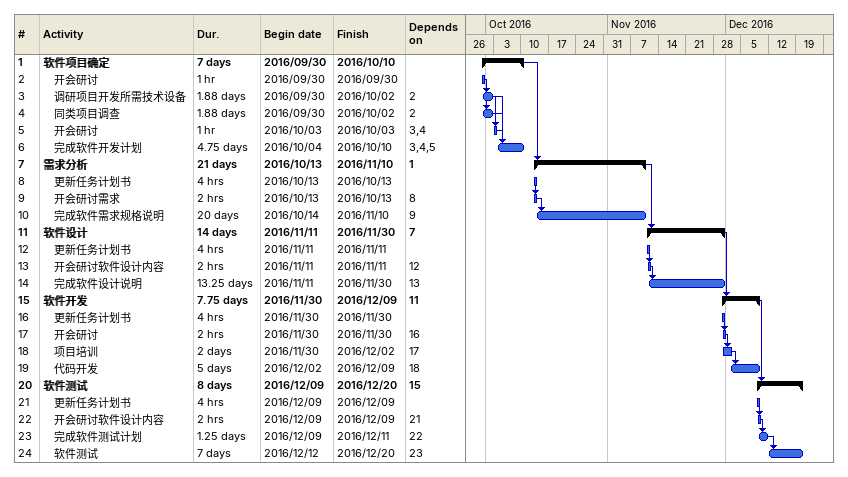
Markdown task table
| ID | Level | Task | Duration | Start | Finish | Predecessors |
|---|---|---|---|---|---|---|
| 1 | 1 | **软件项目确定** | 7d | 2016-09-30 | 2016-10-10 |  |
| 2 | 2 | 开会研讨 | 1h | 2016-09-30 | 2016-09-30 |  |
| 3 | 2 | 调研项目开发所需技术设备 | 1.88d | 2016-09-30 | 2016-10-02 | 2 |
| 4 | 2 | 同类项目调查 | 1.88d | 2016-09-30 | 2016-10-02 | 2 |
| 5 | 2 | 开会研讨 | 1h | 2016-10-03 | 2016-10-03 | 3, 4 |
| 6 | 2 | 完成软件开发计划 | 4.75d | 2016-10-04 | 2016-10-10 | 3, 4, 5 |
| 7 | 1 | **需求分析** | 21d | 2016-10-13 | 2016-11-10 | 1 |
| 8 | 2 | 更新任务计划书 | 4h | 2016-10-13 | 2016-10-13 |  |
| 9 | 2 | 开会研讨需求 | 2h | 2016-10-13 | 2016-10-13 | 8 |
| 10 | 2 | 完成软件需求规格说明 | 20d | 2016-10-14 | 2016-11-10 | 9 |
| 11 | 1 | **软件设计** | 14d | 2016-11-11 | 2016-11-30 | 7 |
| 12 | 2 | 更新任务计划书 | 4h | 2016-11-11 | 2016-11-11 |  |
| 13 | 2 | 开会研讨软件设计内容 | 2h | 2016-11-11 | 2016-11-11 | 12 |
| 14 | 2 | 完成软件设计说明 | 13.25d | 2016-11-11 | 2016-11-30 | 13 |
| 15 | 1 | **软件开发** | 7.75d | 2016-11-30 | 2016-12-09 | 11 |
| 16 | 2 | 更新任务计划书 | 4h | 2016-11-30 | 2016-11-30 |  |
| 17 | 2 | 开会研讨 | 2h | 2016-11-30 | 2016-11-30 | 16 |
| 18 | 2 | 项目培训 | 2d | 2016-11-30 | 2016-12-02 | 17 |
| 19 | 2 | 代码开发 | 5d | 2016-12-02 | 2016-12-09 | 18 |
| 20 | 1 | **软件测试** | 8d | 2016-12-09 | 2016-12-20 | 15 |
| 21 | 2 | 更新任务计划书 | 4h | 2016-12-09 | 2016-12-09 |  |
| 22 | 2 | 开会研讨软件设计内容 | 2h | 2016-12-09 | 2016-12-09 | 21 |
| 23 | 2 | 完成软件测试计划 | 1.25d | 2016-12-09 | 2016-12-11 | 22 |
| 24 | 2 | 软件测试 | 7d | 2016-12-12 | 2016-12-20 | 23 |
